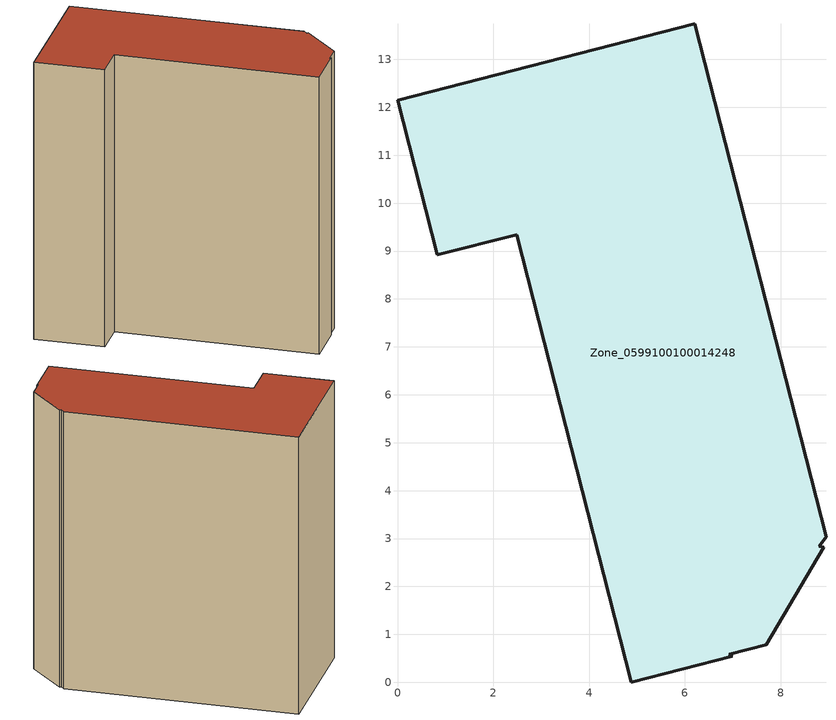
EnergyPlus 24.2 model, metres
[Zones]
Zone_0599100100014248
 floor ground (C_G): 0,12.15 6.2,13.74 8.94,3.03 8.81,2.84 8.89,2.82 7.69,0.79 6.92,0.58 6.99,0.54 4.88,0 2.48,9.35 0.83,8.92 z3.48
 wall outside (C_F): 6.2,13.74 0,12.15 0.83,8.92 2.48,9.35 4.88,0 6.99,0.54 6.92,0.58 7.69,0.79 8.89,2.82 8.81,2.84 8.94,3.03 6.2,13.74 z3.48:17.32
 roof outside (C_R): 4.88,0 6.99,0.54 6.92,0.58 7.69,0.79 8.89,2.82 8.81,2.84 8.94,3.03 6.2,13.74 0,12.15 0.83,8.92 2.48,9.35 z17.32
[BUILDING]
Pand.0599100100014248: North Axis=0; Terrain=City; Loads Convergence Tolerance Value=0.04; Temperature Convergence Tolerance Value=0.4; Solar Distribution=FullExterior; Maximum Number of Warmup Days=25; Minimum Number of Warmup Days=1
[Site:Location]
Rotterdam.The.Hague.AP_ZH_NLD Design_Conditions: Latitude=51.96; Longitude=4.45; Time Zone=1; Elevation=-4.5
[SITE:GROUNDTEMPERATURE:BUILDINGSURFACE]
18, 18, 18, 18, 18, 18, 18, 18, 18, 18, 18, 18
[MATERIAL] Thermal Absorptance=0.9; Solar Absorptance=0.7; Visible Absorptance=0.7
Name | Roughness | Thickness | Conductivity | Density | Specific Heat
G.TC.2015-2018 | MediumSmooth | 0.15 | 0.0428571 | 540 | 1210
F.TC.2015-2018 | Rough | 0.3 | 0.0666667 | 1920 | 840
R.TC.2015-2018 | MediumRough | 0.2 | 0.0333333 | 1500 | 1000
[CONSTRUCTION]
C_G: G.TC.2015-2018
C_F: F.TC.2015-2018
C_R: R.TC.2015-2018
[ZONE]
Zone_0599100100014248: Type=1; Multiplier=1; Ceiling Height=Autocalculate; Volume=Autocalculate; Floor Area=autocalculate; Part of Total Floor Area=Yes
[ZONEINFILTRATION:DESIGNFLOWRATE]
Infil_Zone_0599100100014248: Zone or ZoneList or Space or SpaceList=Zone_0599100100014248; Schedule=AlwaysOn; Design Flow Rate Calculation Method=Flow/Area; Flow Rate per Floor Area=0.0015; Constant Term Coefficient=1; Temperature Term Coefficient=0; Velocity Term Coefficient=0; Velocity Squared Term Coefficient=0
[HVACTEMPLATE:ZONE:IDEALLOADSAIRSYSTEM]
Zone_0599100100014248: Maximum Heating Supply Air Temperature=50; Minimum Cooling Supply Air Temperature=13; Maximum Heating Supply Air Humidity Ratio=0.0156; Minimum Cooling Supply Air Humidity Ratio=0.0077; Heating Limit=NoLimit; Cooling Limit=NoLimit; Dehumidification Control Type=ConstantSensibleHeatRatio; Cooling Sensible Heat Ratio=0.7; Dehumidification Setpoint=60; Humidification Control Type=None; Humidification Setpoint=30; Outdoor Air Method=None; Outdoor Air Flow Rate per Person=0.00944; Outdoor Air Flow Rate per Zone Floor Area=0; Outdoor Air Flow Rate per Zone=0; Demand Controlled Ventilation Type=None; Outdoor Air Economizer Type=NoEconomizer; Heat Recovery Type=None; Sensible Heat Recovery Effectiveness=0.7; Latent Heat Recovery Effectiveness=0.65
[ZONECONTROL:THERMOSTAT]
ThermostatControl_Zone_0599100100014248: Zone or ZoneList=Zone_0599100100014248; Control Type Schedule=DualSetpointControlType; Control 1=Thermostat_Zone_0599100100014248; Temperature Difference Between Cutout And Setpoint=0
[THERMOSTATSETPOINT:DUALSETPOINT]
Thermostat_Zone_0599100100014248: Heating Setpoint Temperature Schedule=HeatingSetpoint_Zone_0599100100014248; Cooling Setpoint Temperature Schedule=CoolingSetpoint_Zone_0599100100014248
[SCHEDULE:COMPACT]
HeatingSetpoint_Zone_0599100100014248: Through: 12/31, For: AllDays, Until: 24:00, 21
CoolingSetpoint_Zone_0599100100014248: Through: 12/31, For: AllDays, Until: 24:00, 24
DualSetpointControlType: Through: 12/31, For: AllDays, Until: 24:00, 4
AlwaysOn: Through: 12/31, For: AllDays, Until: 24:00, 1
